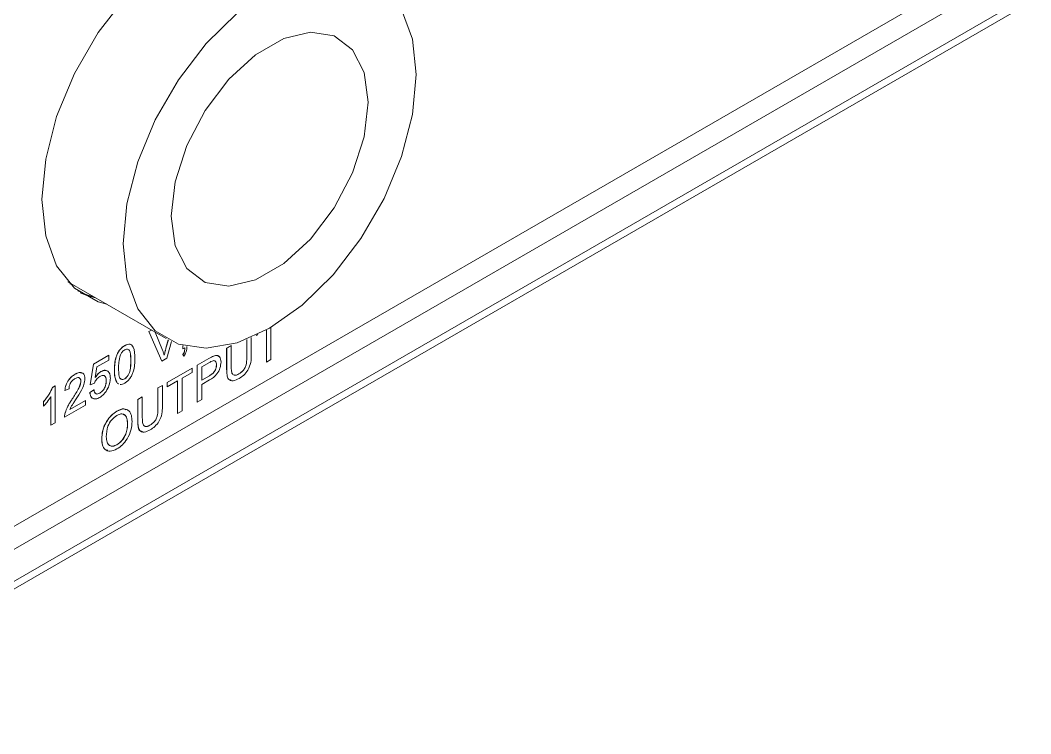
# Model space of a CAD drawing. Header units: inches. Extents: x 0.2 to 38.3, y 0.1 to 29.6.
# Drawn here: x 31.954 to 33.296, y 14.238 to 15.186 of the extents above; entities that cross this region are included whole.
import ezdxf

# ---------------------------------------------------------------- set-up
doc = ezdxf.new("R2010")
doc.units = ezdxf.units.IN
doc.header["$LTSCALE"] = 3.5
doc.header["$MEASUREMENT"] = 0

msp = doc.modelspace()

# ---------------------------------------------------------------- linework, layer by layer
at = {"color": 7, "linetype": 'Continuous', "lineweight": 15}
for p, q in [((31.6083, 14.3189), (36.8119, 17.3228)), ((36.8384, 17.3074), (31.6211, 14.2956)), ((31.5952, 14.2383), (36.8751, 17.2863)), ((31.8424, 14.3709), (36.6629, 17.1537)), ((32.0177, 14.8384), (32.148, 14.7632)), ((32.0201, 14.8358), (32.0238, 14.8349)), ((32.1251, 14.7723), (32.1286, 14.7744)), ((32.1252, 14.7723), (32.1287, 14.7743)), ((32.2812, 14.7318), (32.2812, 14.7744)), ((32.2812, 14.7317), (32.2812, 14.7744)), ((32.2872, 14.7778), (32.2872, 14.7352)), ((32.1422, 14.7332), (32.1251, 14.7723)), ((32.1252, 14.7723), (32.1251, 14.7723)), ((32.1423, 14.7332), (32.1252, 14.7723)), ((32.1335, 14.7716), (32.1432, 14.7476)), ((32.1478, 14.7503), (32.1509, 14.7616)), ((32.1478, 14.7503), (32.151, 14.7616)), ((32.1553, 14.7594), (32.1488, 14.7369)), ((32.2551, 14.7378), (32.2551, 14.762)), ((32.2551, 14.7378), (32.2551, 14.762)), ((32.2611, 14.7645), (32.2611, 14.7409)), ((32.2676, 14.7673), (32.2676, 14.7674)), ((32.2677, 14.7672), (32.2676, 14.7673)), ((32.2697, 14.7684), (32.2677, 14.7672)), ((32.2677, 14.7672), (32.2677, 14.7674)), ((32.0931, 14.7537), (32.093, 14.7538)), ((32.1478, 14.7503), (32.1478, 14.7503)), ((32.1702, 14.7494), (32.1702, 14.754)), ((32.1703, 14.7493), (32.1702, 14.7494)), ((32.1703, 14.7493), (32.1703, 14.7539)), ((32.173, 14.7509), (32.1703, 14.7493)), ((32.1757, 14.7526), (32.1757, 14.7525)), ((32.2284, 14.7503), (32.2344, 14.7538)), ((32.2284, 14.7221), (32.2284, 14.7503)), ((32.2285, 14.7503), (32.2284, 14.7503)), ((32.2285, 14.7503), (32.2345, 14.7537)), ((32.2285, 14.7221), (32.2285, 14.7503)), ((32.2345, 14.7537), (32.2344, 14.7538)), ((32.2345, 14.7537), (32.2345, 14.7259)), ((32.0516, 14.7293), (32.0718, 14.7409)), ((32.0517, 14.7293), (32.0718, 14.7409)), ((32.0718, 14.7346), (32.0562, 14.7255)), ((32.0718, 14.7409), (32.0718, 14.7346)), ((32.0718, 14.7409), (32.0718, 14.7409)), ((32.1012, 14.7336), (32.1011, 14.7337)), ((32.1423, 14.7332), (32.1422, 14.7332)), ((32.1488, 14.7369), (32.1423, 14.7332)), ((32.1713, 14.74), (32.1702, 14.7418)), ((32.1703, 14.7418), (32.1702, 14.7418)), ((32.1714, 14.7399), (32.1703, 14.7418)), ((32.1714, 14.7399), (32.1713, 14.74)), ((32.1893, 14.7277), (32.2048, 14.7367)), ((32.1893, 14.7277), (32.2049, 14.7367)), ((32.2049, 14.7367), (32.2048, 14.7367)), ((32.2112, 14.7398), (32.2111, 14.7399)), ((32.2551, 14.7378), (32.2551, 14.7378)), ((32.2872, 14.7352), (32.2812, 14.7317)), ((32.0473, 14.7017), (32.0516, 14.7293)), ((32.0474, 14.7016), (32.0517, 14.7293)), ((32.0517, 14.7293), (32.0516, 14.7293)), ((32.0562, 14.7255), (32.054, 14.7116)), ((32.0616, 14.7192), (32.0615, 14.7193)), ((32.0795, 14.7211), (32.0794, 14.7211)), ((32.1495, 14.7048), (32.1827, 14.7239)), ((32.1496, 14.7047), (32.1828, 14.7239)), ((32.1828, 14.7239), (32.1827, 14.7239)), ((32.1828, 14.7239), (32.1828, 14.7182)), ((32.1893, 14.6787), (32.1893, 14.7277)), ((32.1893, 14.7277), (32.1893, 14.7277)), ((32.1893, 14.6787), (32.1893, 14.7277)), ((32.2054, 14.7313), (32.1953, 14.7255)), ((32.1953, 14.7255), (32.1953, 14.7079)), ((32.2149, 14.7281), (32.2148, 14.7282)), ((32.2285, 14.7221), (32.2284, 14.7221)), ((32.2812, 14.7317), (32.2812, 14.7318)), ((32.0272, 14.7158), (32.0272, 14.7158)), ((32.0348, 14.7066), (32.0348, 14.7066)), ((32.0686, 14.7071), (32.0685, 14.7071)), ((32.0931, 14.7098), (32.093, 14.7098)), ((32.1632, 14.7069), (32.1496, 14.6991)), ((32.1631, 14.6636), (32.1631, 14.7069)), ((32.1632, 14.6636), (32.1632, 14.7069)), ((32.1828, 14.7182), (32.1692, 14.7104)), ((32.1692, 14.7104), (32.1692, 14.6671)), ((32.1953, 14.7079), (32.2055, 14.7138)), ((32.1953, 14.708), (32.2055, 14.7138)), ((32.2057, 14.7082), (32.1953, 14.7022)), ((32.2055, 14.7138), (32.2055, 14.7138)), ((32.2444, 14.7161), (32.2444, 14.7162)), ((31.997, 14.6984), (32.0005, 14.7004)), ((31.9971, 14.6983), (31.997, 14.6984)), ((31.9971, 14.6983), (32.0006, 14.7004)), ((32.0006, 14.7004), (32.0005, 14.7004)), ((32.0006, 14.7004), (32.0006, 14.6514)), ((32.0191, 14.6966), (32.0136, 14.6941)), ((32.0136, 14.6941), (32.0136, 14.6941)), ((32.0467, 14.6913), (32.0522, 14.6951)), ((32.0468, 14.6913), (32.0523, 14.695)), ((32.0474, 14.7016), (32.0473, 14.7017)), ((32.0528, 14.7041), (32.0474, 14.7016)), ((32.0523, 14.695), (32.0522, 14.6951)), ((32.085, 14.7029), (32.0835, 14.7034)), ((32.0836, 14.7034), (32.0835, 14.7034)), ((32.0851, 14.7029), (32.0836, 14.7034)), ((32.137, 14.6976), (32.143, 14.701)), ((32.137, 14.6697), (32.137, 14.6976)), ((32.1371, 14.6975), (32.137, 14.6976)), ((32.1371, 14.6975), (32.1431, 14.701)), ((32.1371, 14.6697), (32.1371, 14.6975)), ((32.1431, 14.701), (32.143, 14.701)), ((32.1431, 14.701), (32.1431, 14.6728)), ((32.1495, 14.6991), (32.1495, 14.7048)), ((32.1496, 14.7047), (32.1495, 14.7048)), ((32.1496, 14.6991), (32.1495, 14.6991)), ((32.1496, 14.6991), (32.1496, 14.7047)), ((32.1953, 14.7022), (32.1953, 14.6821)), ((31.9853, 14.6736), (31.9853, 14.6794)), ((31.9854, 14.6793), (31.9853, 14.6794)), ((31.9854, 14.6735), (31.9854, 14.6793)), ((31.9951, 14.6482), (31.9951, 14.6864)), ((31.9951, 14.6483), (31.9951, 14.6863)), ((32.0201, 14.669), (32.0408, 14.6809)), ((32.0201, 14.6689), (32.0408, 14.6809)), ((32.0234, 14.6829), (32.0234, 14.6829)), ((32.0408, 14.6809), (32.0408, 14.6746)), ((32.0408, 14.6809), (32.0408, 14.6809)), ((32.0468, 14.6913), (32.0467, 14.6913)), ((32.06, 14.6907), (32.06, 14.6908)), ((32.1104, 14.6822), (32.1164, 14.6856)), ((32.1104, 14.654), (32.1104, 14.6822)), ((32.1105, 14.6821), (32.1104, 14.6822)), ((32.1105, 14.6821), (32.1164, 14.6856)), ((32.1105, 14.654), (32.1105, 14.6821)), ((32.1164, 14.6856), (32.1164, 14.6577)), ((32.1164, 14.6856), (32.1164, 14.6856)), ((32.1953, 14.6821), (32.1893, 14.6787)), ((31.9854, 14.6735), (31.9853, 14.6736)), ((32.0408, 14.6746), (32.0131, 14.6586)), ((32.0827, 14.6668), (32.0827, 14.6668)), ((32.1371, 14.6697), (32.137, 14.6697)), ((32.1692, 14.6671), (32.1632, 14.6636)), ((32.1893, 14.6787), (32.1893, 14.6787)), ((32.0131, 14.6586), (32.013, 14.6586)), ((32.0137, 14.6633), (32.0136, 14.6633)), ((32.1105, 14.654), (32.1104, 14.654)), ((32.1632, 14.6636), (32.1631, 14.6636)), ((32.0006, 14.6514), (31.9951, 14.6482)), ((31.9951, 14.6482), (31.9951, 14.6483)), ((32.0969, 14.6498), (32.0968, 14.6498)), ((32.1264, 14.648), (32.1263, 14.648)), ((32.0626, 14.6294), (32.0625, 14.6294)), ((32.0827, 14.6221), (32.0826, 14.6222))]:
    msp.add_line(p, q, dxfattribs=at)
at = {"color": 7, "linetype": 'Continuous', "lineweight": 15, "flags": 128}
for points in [[(32.1699, 15.2837), (32.137, 15.2593), (32.0952, 15.2183), (32.0577, 15.1694), (32.0263, 15.1151), (32.0027, 15.0581), (31.9881, 15.0013), (31.9831, 14.9476), (31.9881, 14.8996), (32.0027, 14.8597), (32.0263, 14.83), (32.0577, 14.8119), (32.0693, 14.8086)], [(32.2422, 15.1953), (32.2011, 15.155), (32.1643, 15.1069), (32.1335, 15.0536), (32.1103, 14.9976), (32.0959, 14.9419), (32.0911, 14.8891), (32.0959, 14.8419), (32.1103, 14.8028), (32.1335, 14.7736), (32.1643, 14.7558), (32.2011, 14.7503), (32.2422, 14.7574), (32.2855, 14.7768), (32.3288, 14.8074), (32.3699, 14.8477), (32.4067, 14.8958), (32.4375, 14.9491), (32.4607, 15.0051), (32.4751, 15.0608), (32.48, 15.1136)], [(32.48, 15.1136), (32.4751, 15.1608), (32.4607, 15.1999)], [(32.4163, 15.0769), (32.411, 15.1164), (32.3956, 15.1465), (32.3712, 15.165), (32.3398, 15.1701), (32.3041, 15.1616), (32.2669, 15.1401), (32.2312, 15.1074), (32.1998, 15.0661), (32.1755, 15.0195), (32.16, 14.9714), (32.1547, 14.9258), (32.16, 14.8863), (32.1755, 14.8561), (32.1998, 14.8377), (32.2312, 14.8326), (32.2669, 14.8411), (32.3041, 14.8626), (32.3398, 14.8953), (32.3712, 14.9366), (32.3956, 14.9832), (32.411, 15.0312), (32.4163, 15.0769)], [(32.0307, 14.8264), (32.0428, 14.8212), (32.0521, 14.8185)], [(32.0339, 14.824), (32.0428, 14.8204), (32.0544, 14.8172)]]:
    msp.add_lwpolyline(points, dxfattribs=at)
at = {"color": 7, "linetype": 'Continuous', "lineweight": 15}
for points, knots in [([(32.0794, 14.7211), (32.0795, 14.7269), (32.0797, 14.734), (32.0833, 14.7434), (32.086, 14.7478), (32.0894, 14.7515), (32.0918, 14.753), (32.093, 14.7538)], [0, 0, 0, 0, 0.499149, 0.624521, 0.749595, 0.874674, 1, 1, 1, 1]), ([(32.0795, 14.7211), (32.0796, 14.7268), (32.0798, 14.734), (32.0834, 14.7434), (32.0861, 14.7478), (32.0894, 14.7514), (32.0918, 14.753), (32.0931, 14.7537)], [0, 0, 0, 0, 0.499149, 0.624521, 0.749595, 0.874674, 1, 1, 1, 1]), ([(32.093, 14.7481), (32.0924, 14.7477), (32.0911, 14.7469), (32.0891, 14.7446), (32.088, 14.7427), (32.0873, 14.7414)], [0, 0, 0, 0, 0.280434, 0.5606979, 1, 1, 1, 1]), ([(32.093, 14.7538), (32.0942, 14.7544), (32.0965, 14.7555), (32.0991, 14.756), (32.1, 14.7555), (32.1001, 14.7555)], [0, 0, 0, 0, 0.475364, 0.950334, 1, 1, 1, 1]), ([(32.1012, 14.7336), (32.1012, 14.7376), (32.1011, 14.7426), (32.0994, 14.7474), (32.0978, 14.7488), (32.0956, 14.7493), (32.0939, 14.7485), (32.093, 14.7481)], [0, 0, 0, 0, 0.500352, 0.625528, 0.750516, 0.875256, 1, 1, 1, 1]), ([(32.0931, 14.7537), (32.0943, 14.7543), (32.0967, 14.7556), (32.1, 14.7558), (32.1027, 14.7546), (32.1061, 14.7491), (32.1064, 14.7422), (32.1066, 14.7368)], [0, 0, 0, 0, 0.125373, 0.250642, 0.375697, 0.501114, 1, 1, 1, 1]), ([(32.1011, 14.7337), (32.101, 14.7376), (32.1009, 14.7425), (32.0996, 14.747), (32.0988, 14.7476), (32.0986, 14.7478)], [0, 0, 0, 0, 0.742143, 0.92781, 1, 1, 1, 1]), ([(32.1432, 14.7476), (32.1437, 14.7464), (32.1445, 14.7443), (32.1452, 14.742), (32.1455, 14.741)], [0, 0, 0, 0, 0.559999, 1, 1, 1, 1]), ([(32.1455, 14.7411), (32.1459, 14.7428), (32.1466, 14.7458), (32.1474, 14.7489), (32.1478, 14.7503)], [0, 0, 0, 0, 0.559977, 1, 1, 1, 1]), ([(32.1455, 14.741), (32.1459, 14.7427), (32.1466, 14.7458), (32.1475, 14.7489), (32.1478, 14.7503)], [0, 0, 0, 0, 0.559977, 1, 1, 1, 1]), ([(32.1702, 14.7418), (32.1708, 14.7427), (32.1719, 14.7443), (32.1728, 14.7476), (32.1729, 14.7497), (32.1729, 14.7509)], [0, 0, 0, 0, 0.278929, 0.558848, 1, 1, 1, 1]), ([(32.1703, 14.7418), (32.1708, 14.7426), (32.172, 14.7442), (32.1728, 14.7475), (32.1729, 14.7496), (32.173, 14.7509)], [0, 0, 0, 0, 0.278929, 0.558848, 1, 1, 1, 1]), ([(32.1757, 14.7525), (32.1756, 14.7501), (32.1754, 14.7469), (32.1733, 14.7424), (32.172, 14.7407), (32.1714, 14.7399)], [0, 0, 0, 0, 0.558559, 0.779148, 1, 1, 1, 1]), ([(32.0873, 14.7414), (32.0865, 14.7381), (32.0849, 14.732), (32.0849, 14.7266), (32.0849, 14.7242)], [0, 0, 0, 0, 0.55806, 1, 1, 1, 1]), ([(32.093, 14.7098), (32.0938, 14.7104), (32.0956, 14.7116), (32.0977, 14.7147), (32.0994, 14.718), (32.101, 14.7246), (32.1011, 14.7297), (32.1011, 14.7337)], [0, 0, 0, 0, 0.124654, 0.249418, 0.374388, 0.49959, 1, 1, 1, 1]), ([(32.1066, 14.7368), (32.1065, 14.731), (32.1063, 14.7238), (32.1027, 14.7145), (32.1, 14.7101), (32.0967, 14.7064), (32.0943, 14.7049), (32.0931, 14.7041)], [0, 0, 0, 0, 0.499114, 0.624458, 0.749553, 0.874655, 1, 1, 1, 1]), ([(32.0931, 14.7098), (32.0939, 14.7104), (32.0956, 14.7116), (32.0978, 14.7146), (32.0995, 14.7179), (32.1011, 14.7246), (32.1012, 14.7296), (32.1012, 14.7336)], [0, 0, 0, 0, 0.124654, 0.249418, 0.374388, 0.49959, 1, 1, 1, 1]), ([(32.2048, 14.7367), (32.206, 14.7374), (32.2081, 14.7386), (32.2102, 14.7395), (32.2111, 14.7399)], [0, 0, 0, 0, 0.560098, 1, 1, 1, 1]), ([(32.2049, 14.7367), (32.2061, 14.7373), (32.2082, 14.7385), (32.2103, 14.7394), (32.2112, 14.7398)], [0, 0, 0, 0, 0.560098, 1, 1, 1, 1]), ([(32.2103, 14.7337), (32.2094, 14.7333), (32.2078, 14.7327), (32.2062, 14.7317), (32.2054, 14.7313)], [0, 0, 0, 0, 0.5595946, 1, 1, 1, 1]), ([(32.2149, 14.7281), (32.2148, 14.7291), (32.2147, 14.731), (32.2137, 14.7329), (32.2122, 14.7339), (32.2109, 14.7338), (32.2103, 14.7337)], [0, 0, 0, 0, 0.28026, 0.56008, 0.78015, 1, 1, 1, 1]), ([(32.2111, 14.7399), (32.2127, 14.7404), (32.2155, 14.7413), (32.2173, 14.7399), (32.2181, 14.7392)], [0, 0, 0, 0, 0.567001, 1, 1, 1, 1]), ([(32.2112, 14.7398), (32.2127, 14.7403), (32.2158, 14.7412), (32.219, 14.7393), (32.2206, 14.7359), (32.2208, 14.7332), (32.2209, 14.7318)], [0, 0, 0, 0, 0.280012, 0.558909, 0.779395, 1, 1, 1, 1]), ([(32.2148, 14.7282), (32.2148, 14.7291), (32.2146, 14.731), (32.2139, 14.7326), (32.2132, 14.733), (32.2131, 14.7331)], [0, 0, 0, 0, 0.461201, 0.921676, 1, 1, 1, 1]), ([(32.2444, 14.7162), (32.2456, 14.717), (32.2481, 14.7185), (32.2517, 14.7222), (32.2551, 14.7294), (32.2551, 14.7344), (32.2551, 14.7378)], [0, 0, 0, 0, 0.187564, 0.374236, 0.559718, 1, 1, 1, 1]), ([(32.2444, 14.7161), (32.2457, 14.7169), (32.2482, 14.7185), (32.2518, 14.7221), (32.2551, 14.7294), (32.2551, 14.7343), (32.2551, 14.7378)], [0, 0, 0, 0, 0.187564, 0.374236, 0.559718, 1, 1, 1, 1]), ([(32.2611, 14.7409), (32.2611, 14.7378), (32.261, 14.7317), (32.2574, 14.7216), (32.2512, 14.7141), (32.247, 14.7115), (32.2449, 14.7101)], [0, 0, 0, 0, 0.281627, 0.55916, 0.778983, 1, 1, 1, 1]), ([(32.0539, 14.7116), (32.0552, 14.7134), (32.0575, 14.7166), (32.0603, 14.7184), (32.0615, 14.7193)], [0, 0, 0, 0, 0.559953, 1, 1, 1, 1]), ([(32.054, 14.7116), (32.0553, 14.7134), (32.0576, 14.7165), (32.0603, 14.7184), (32.0616, 14.7192)], [0, 0, 0, 0, 0.559953, 1, 1, 1, 1]), ([(32.0615, 14.7193), (32.0635, 14.7203), (32.0663, 14.7217), (32.0682, 14.7206), (32.0687, 14.7203)], [0, 0, 0, 0, 0.726278, 1, 1, 1, 1]), ([(32.0616, 14.7192), (32.0635, 14.7201), (32.0674, 14.7217), (32.0715, 14.7196), (32.0737, 14.7157), (32.0739, 14.7123), (32.074, 14.7106)], [0, 0, 0, 0, 0.279176, 0.558797, 0.779169, 1, 1, 1, 1]), ([(32.0835, 14.7034), (32.0821, 14.7061), (32.0795, 14.711), (32.0794, 14.718), (32.0794, 14.7211)], [0, 0, 0, 0, 0.557974, 1, 1, 1, 1]), ([(32.0836, 14.7034), (32.0821, 14.7061), (32.0795, 14.711), (32.0795, 14.718), (32.0795, 14.7211)], [0, 0, 0, 0, 0.557974, 1, 1, 1, 1]), ([(32.0849, 14.7242), (32.0849, 14.7203), (32.085, 14.7153), (32.0866, 14.7105), (32.0883, 14.7091), (32.0905, 14.7086), (32.0922, 14.7094), (32.0931, 14.7098)], [0, 0, 0, 0, 0.500362, 0.6255692, 0.7505344, 0.8753007, 1, 1, 1, 1]), ([(32.2055, 14.7138), (32.2068, 14.7146), (32.2094, 14.7162), (32.2128, 14.72), (32.2146, 14.7245), (32.2147, 14.727), (32.2148, 14.7282)], [0, 0, 0, 0, 0.281399, 0.559753, 0.779357, 1, 1, 1, 1]), ([(32.2055, 14.7138), (32.2068, 14.7146), (32.2094, 14.7162), (32.2129, 14.72), (32.2147, 14.7245), (32.2148, 14.7269), (32.2149, 14.7281)], [0, 0, 0, 0, 0.281399, 0.559753, 0.779357, 1, 1, 1, 1]), ([(32.2209, 14.7318), (32.2206, 14.7292), (32.2202, 14.7241), (32.2148, 14.7139), (32.2092, 14.7104), (32.2057, 14.7082)], [0, 0, 0, 0, 0.28075, 0.559706, 1, 1, 1, 1]), ([(32.2345, 14.708), (32.2332, 14.7082), (32.23, 14.7088), (32.2287, 14.7151), (32.2285, 14.7198), (32.2284, 14.7221)], [0, 0, 0, 0, 0.275225, 0.636713, 1, 1, 1, 1]), ([(32.2449, 14.7101), (32.2422, 14.7087), (32.2368, 14.706), (32.2305, 14.7081), (32.2287, 14.7149), (32.2286, 14.7197), (32.2285, 14.7221)], [0, 0, 0, 0, 0.280731, 0.557905, 0.778404, 1, 1, 1, 1]), ([(32.2345, 14.7259), (32.2345, 14.7238), (32.2345, 14.7197), (32.2361, 14.7148), (32.2402, 14.714), (32.243, 14.7154), (32.2444, 14.7161)], [0, 0, 0, 0, 0.2817863, 0.5601215, 0.7793807, 1, 1, 1, 1]), ([(32.0136, 14.6941), (32.0139, 14.6965), (32.0145, 14.7012), (32.0182, 14.7081), (32.0227, 14.7129), (32.0257, 14.7148), (32.0272, 14.7158)], [0, 0, 0, 0, 0.280235, 0.558892, 0.779132, 1, 1, 1, 1]), ([(32.0136, 14.6941), (32.014, 14.6964), (32.0146, 14.7011), (32.0182, 14.708), (32.0228, 14.7129), (32.0257, 14.7148), (32.0272, 14.7158)], [0, 0, 0, 0, 0.280235, 0.558892, 0.779132, 1, 1, 1, 1]), ([(32.0271, 14.71), (32.0259, 14.7093), (32.0236, 14.7077), (32.0208, 14.7039), (32.0193, 14.6999), (32.0191, 14.6977), (32.0191, 14.6966)], [0, 0, 0, 0, 0.2804019, 0.5594924, 0.7793759, 1, 1, 1, 1]), ([(32.0234, 14.6829), (32.0261, 14.6872), (32.0299, 14.6931), (32.034, 14.7013), (32.0345, 14.7048), (32.0348, 14.7066)], [0, 0, 0, 0, 0.5613084, 0.7813874, 1, 1, 1, 1]), ([(32.0234, 14.6829), (32.0262, 14.6871), (32.0299, 14.693), (32.0341, 14.7013), (32.0346, 14.7048), (32.0348, 14.7066)], [0, 0, 0, 0, 0.5613084, 0.7813874, 1, 1, 1, 1]), ([(32.0348, 14.7066), (32.0347, 14.7077), (32.0344, 14.7101), (32.0322, 14.7114), (32.0297, 14.7113), (32.028, 14.7105), (32.0271, 14.71)], [0, 0, 0, 0, 0.27908, 0.558616, 0.779034, 1, 1, 1, 1]), ([(32.0272, 14.7158), (32.0291, 14.7167), (32.0328, 14.7185), (32.0372, 14.7177), (32.0399, 14.7146), (32.0402, 14.7114), (32.0403, 14.7098)], [0, 0, 0, 0, 0.280481, 0.559646, 0.779748, 1, 1, 1, 1]), ([(32.0272, 14.7158), (32.0291, 14.7168), (32.0322, 14.7185), (32.0347, 14.7177), (32.0357, 14.7174)], [0, 0, 0, 0, 0.598629, 1, 1, 1, 1]), ([(32.0403, 14.7098), (32.04, 14.7073), (32.0394, 14.7022), (32.0349, 14.6928), (32.0309, 14.6866), (32.0285, 14.6829)], [0, 0, 0, 0, 0.278741, 0.558832, 1, 1, 1, 1]), ([(32.0348, 14.7066), (32.0347, 14.7079), (32.0346, 14.7096), (32.0336, 14.7101), (32.0333, 14.7103)], [0, 0, 0, 0, 0.7432725, 1, 1, 1, 1]), ([(32.0601, 14.7127), (32.0593, 14.7122), (32.0577, 14.7112), (32.0549, 14.7083), (32.0536, 14.7057), (32.0528, 14.7041)], [0, 0, 0, 0, 0.280938, 0.561157, 1, 1, 1, 1]), ([(32.06, 14.6908), (32.0614, 14.6917), (32.0641, 14.6937), (32.067, 14.6987), (32.0683, 14.7032), (32.0684, 14.7058), (32.0685, 14.7071)], [0, 0, 0, 0, 0.279532, 0.558253, 0.778882, 1, 1, 1, 1]), ([(32.06, 14.6907), (32.0614, 14.6917), (32.0642, 14.6936), (32.0671, 14.6986), (32.0684, 14.7032), (32.0685, 14.7058), (32.0686, 14.7071)], [0, 0, 0, 0, 0.279532, 0.558253, 0.778882, 1, 1, 1, 1]), ([(32.0686, 14.7071), (32.0685, 14.7085), (32.0683, 14.7115), (32.0663, 14.7142), (32.0632, 14.7143), (32.0611, 14.7132), (32.0601, 14.7127)], [0, 0, 0, 0, 0.280657, 0.559601, 0.779287, 1, 1, 1, 1]), ([(32.0685, 14.7071), (32.0685, 14.7087), (32.0684, 14.7112), (32.0671, 14.7125), (32.0665, 14.713)], [0, 0, 0, 0, 0.603393, 1, 1, 1, 1]), ([(32.074, 14.7106), (32.0739, 14.7082), (32.0736, 14.7038), (32.0716, 14.6992), (32.0708, 14.6972)], [0, 0, 0, 0, 0.559725, 1, 1, 1, 1]), ([(32.0873, 14.7102), (32.0876, 14.7099), (32.0884, 14.709), (32.0904, 14.7086), (32.0921, 14.7094), (32.093, 14.7098)], [0, 0, 0, 0, 0.241646, 0.620925, 1, 1, 1, 1]), ([(32.2384, 14.7149), (32.239, 14.7147), (32.2407, 14.7142), (32.2429, 14.7154), (32.2444, 14.7162)], [0, 0, 0, 0, 0.338449, 1, 1, 1, 1]), ([(31.9853, 14.6794), (31.9879, 14.6826), (31.9927, 14.6884), (31.9957, 14.6953), (31.997, 14.6984)], [0, 0, 0, 0, 0.56043, 1, 1, 1, 1]), ([(31.9854, 14.6793), (31.988, 14.6826), (31.9927, 14.6884), (31.9958, 14.6953), (31.9971, 14.6983)], [0, 0, 0, 0, 0.56043, 1, 1, 1, 1]), ([(32.0523, 14.695), (32.0525, 14.6939), (32.0529, 14.6916), (32.0548, 14.6895), (32.0574, 14.6894), (32.0591, 14.6903), (32.06, 14.6907)], [0, 0, 0, 0, 0.280715, 0.559918, 0.779615, 1, 1, 1, 1]), ([(32.0708, 14.6972), (32.0691, 14.6943), (32.0661, 14.6891), (32.0619, 14.6863), (32.06, 14.685)], [0, 0, 0, 0, 0.55848, 1, 1, 1, 1]), ([(32.0931, 14.7041), (32.0909, 14.7029), (32.0887, 14.7017), (32.0871, 14.7022), (32.0871, 14.7022)], [0, 0, 0, 0, 0.96641, 1, 1, 1, 1]), ([(31.9951, 14.6864), (31.9935, 14.6838), (31.9905, 14.6792), (31.9869, 14.6753), (31.9854, 14.6735)], [0, 0, 0, 0, 0.559685, 1, 1, 1, 1]), ([(32.0136, 14.6633), (32.0143, 14.6656), (32.0155, 14.6695), (32.0182, 14.6746), (32.0207, 14.6789), (32.0225, 14.6816), (32.0234, 14.6829)], [0, 0, 0, 0, 0.339413, 0.559521, 0.779749, 1, 1, 1, 1]), ([(32.0137, 14.6633), (32.0144, 14.6656), (32.0156, 14.6694), (32.0182, 14.6746), (32.0207, 14.6788), (32.0225, 14.6815), (32.0234, 14.6829)], [0, 0, 0, 0, 0.339413, 0.559521, 0.779749, 1, 1, 1, 1]), ([(32.0285, 14.6829), (32.0275, 14.6813), (32.0258, 14.6788), (32.0235, 14.6752), (32.0216, 14.6721), (32.0206, 14.67), (32.0201, 14.6689)], [0, 0, 0, 0, 0.340042, 0.560062, 0.780092, 1, 1, 1, 1]), ([(32.0517, 14.6837), (32.0511, 14.6837), (32.0493, 14.684), (32.0475, 14.6868), (32.047, 14.6898), (32.0467, 14.6913)], [0, 0, 0, 0, 0.1921888, 0.5957408, 1, 1, 1, 1]), ([(32.06, 14.685), (32.0581, 14.6841), (32.0544, 14.6824), (32.0501, 14.6834), (32.0475, 14.6867), (32.047, 14.6897), (32.0468, 14.6913)], [0, 0, 0, 0, 0.280068, 0.559248, 0.779431, 1, 1, 1, 1]), ([(32.0543, 14.6906), (32.0545, 14.6903), (32.0552, 14.6894), (32.0573, 14.6895), (32.0591, 14.6903), (32.06, 14.6908)], [0, 0, 0, 0, 0.196672, 0.597707, 1, 1, 1, 1]), ([(32.0625, 14.6294), (32.0627, 14.6332), (32.0631, 14.6408), (32.0681, 14.6525), (32.0752, 14.6618), (32.0802, 14.6651), (32.0827, 14.6668)], [0, 0, 0, 0, 0.280571, 0.559574, 0.779564, 1, 1, 1, 1]), ([(32.0626, 14.6294), (32.0628, 14.6332), (32.0632, 14.6407), (32.0682, 14.6525), (32.0753, 14.6617), (32.0802, 14.6651), (32.0827, 14.6668)], [0, 0, 0, 0, 0.280571, 0.559574, 0.779564, 1, 1, 1, 1]), ([(32.0827, 14.6668), (32.0859, 14.6684), (32.0905, 14.6708), (32.0937, 14.6691), (32.0947, 14.6685)], [0, 0, 0, 0, 0.703078, 1, 1, 1, 1]), ([(32.0827, 14.6668), (32.0859, 14.6681), (32.0921, 14.6709), (32.099, 14.6679), (32.1023, 14.6614), (32.1027, 14.6559), (32.1028, 14.6532)], [0, 0, 0, 0, 0.279564, 0.558586, 0.779088, 1, 1, 1, 1]), ([(32.1263, 14.648), (32.1276, 14.6488), (32.1301, 14.6504), (32.1337, 14.654), (32.137, 14.6613), (32.137, 14.6662), (32.137, 14.6697)], [0, 0, 0, 0, 0.187563, 0.374242, 0.559723, 1, 1, 1, 1]), ([(32.1264, 14.648), (32.1277, 14.6488), (32.1301, 14.6504), (32.1338, 14.654), (32.1371, 14.6612), (32.1371, 14.6662), (32.1371, 14.6697)], [0, 0, 0, 0, 0.187563, 0.374242, 0.559723, 1, 1, 1, 1]), ([(32.1431, 14.6728), (32.143, 14.6697), (32.143, 14.6635), (32.1394, 14.6535), (32.1331, 14.646), (32.129, 14.6433), (32.1269, 14.642)], [0, 0, 0, 0, 0.281628, 0.55916, 0.778983, 1, 1, 1, 1]), ([(32.013, 14.6586), (32.013, 14.6595), (32.0131, 14.661), (32.0134, 14.6626), (32.0136, 14.6633)], [0, 0, 0, 0, 0.559963, 1, 1, 1, 1]), ([(32.0131, 14.6586), (32.0131, 14.6594), (32.0131, 14.6609), (32.0135, 14.6626), (32.0137, 14.6633)], [0, 0, 0, 0, 0.559963, 1, 1, 1, 1]), ([(32.0828, 14.6611), (32.0804, 14.6594), (32.0756, 14.6559), (32.0691, 14.6447), (32.0688, 14.6373), (32.0686, 14.6327)], [0, 0, 0, 0, 0.2801274, 0.559653, 1, 1, 1, 1]), ([(32.1028, 14.6532), (32.1026, 14.6494), (32.102, 14.6419), (32.0971, 14.6304), (32.09, 14.6215), (32.0852, 14.6182), (32.0827, 14.6165)], [0, 0, 0, 0, 0.280352, 0.559501, 0.779634, 1, 1, 1, 1]), ([(32.0969, 14.6498), (32.0967, 14.6524), (32.0964, 14.6575), (32.0932, 14.6624), (32.0882, 14.6636), (32.0846, 14.662), (32.0828, 14.6611)], [0, 0, 0, 0, 0.280796, 0.560068, 0.779985, 1, 1, 1, 1]), ([(32.0968, 14.6498), (32.0966, 14.6523), (32.0963, 14.6574), (32.0939, 14.6621), (32.0914, 14.6624), (32.0908, 14.6625)], [0, 0, 0, 0, 0.436985, 0.8716, 1, 1, 1, 1]), ([(32.1165, 14.6399), (32.1151, 14.6401), (32.1119, 14.6407), (32.1106, 14.647), (32.1105, 14.6516), (32.1104, 14.654)], [0, 0, 0, 0, 0.275225, 0.636712, 1, 1, 1, 1]), ([(32.1269, 14.642), (32.1242, 14.6406), (32.1188, 14.6379), (32.1125, 14.64), (32.1107, 14.6468), (32.1105, 14.6516), (32.1105, 14.654)], [0, 0, 0, 0, 0.280732, 0.557903, 0.778402, 1, 1, 1, 1]), ([(32.1164, 14.6577), (32.1165, 14.6557), (32.1165, 14.6516), (32.1181, 14.6467), (32.1222, 14.6459), (32.125, 14.6473), (32.1264, 14.648)], [0, 0, 0, 0, 0.281789, 0.560127, 0.779389, 1, 1, 1, 1]), ([(32.0826, 14.6222), (32.0849, 14.6239), (32.0896, 14.6272), (32.0944, 14.6356), (32.0965, 14.6433), (32.0967, 14.6477), (32.0968, 14.6498)], [0, 0, 0, 0, 0.279104, 0.558195, 0.778807, 1, 1, 1, 1]), ([(32.0827, 14.6221), (32.085, 14.6238), (32.0897, 14.6272), (32.0945, 14.6356), (32.0966, 14.6433), (32.0968, 14.6476), (32.0969, 14.6498)], [0, 0, 0, 0, 0.279104, 0.558195, 0.778807, 1, 1, 1, 1]), ([(32.1204, 14.6468), (32.1209, 14.6466), (32.1226, 14.646), (32.1249, 14.6472), (32.1263, 14.648)], [0, 0, 0, 0, 0.33846, 1, 1, 1, 1]), ([(32.0707, 14.6148), (32.0693, 14.6151), (32.0659, 14.6159), (32.0632, 14.6216), (32.0627, 14.6268), (32.0625, 14.6294)], [0, 0, 0, 0, 0.264544, 0.632152, 1, 1, 1, 1]), ([(32.0827, 14.6165), (32.0797, 14.6151), (32.0735, 14.6124), (32.0667, 14.6152), (32.0632, 14.6214), (32.0628, 14.6267), (32.0626, 14.6294)], [0, 0, 0, 0, 0.279597, 0.558764, 0.77931, 1, 1, 1, 1]), ([(32.0686, 14.6327), (32.0687, 14.6302), (32.069, 14.6251), (32.0724, 14.6207), (32.0773, 14.6196), (32.0809, 14.6213), (32.0827, 14.6221)], [0, 0, 0, 0, 0.2806571, 0.5598834, 0.7798488, 1, 1, 1, 1]), ([(32.0744, 14.6208), (32.0754, 14.6205), (32.0778, 14.6197), (32.0808, 14.6213), (32.0826, 14.6222)], [0, 0, 0, 0, 0.405916, 1, 1, 1, 1])]:
    msp.add_open_spline(points, degree=3, knots=knots, dxfattribs=at)

doc.saveas('drawing.dxf')
